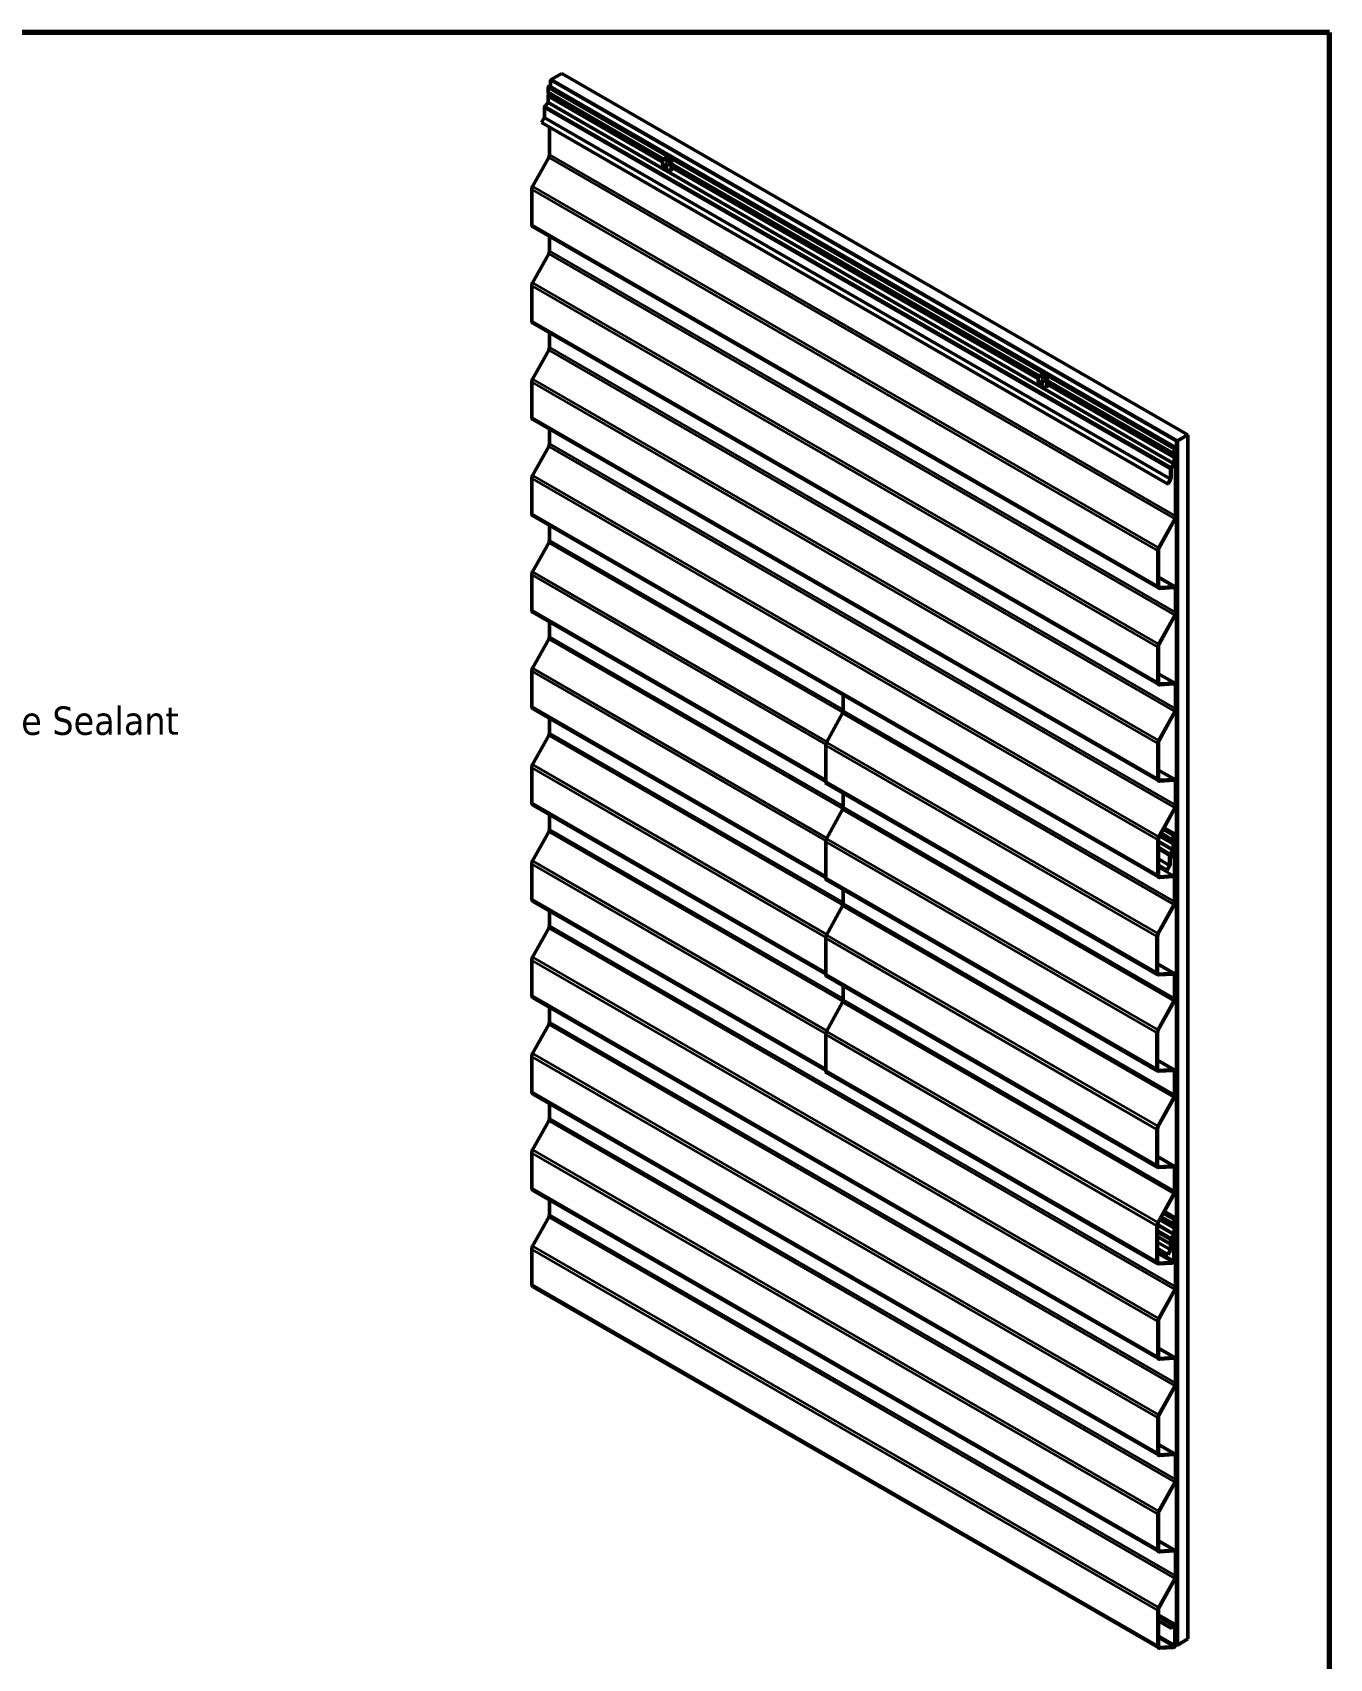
# Model space of a CAD drawing. Header units: inches. Extents: x 0.6 to 33.4, y 0.6 to 21.4.
# Drawn here: x 22.41 to 33.4, y 7.62 to 21.4 of the extents above; entities that cross this region are included whole.
import ezdxf

# ---------------------------------------------------------------- set-up
doc = ezdxf.new("R2010")
doc.units = ezdxf.units.IN
doc.header["$LTSCALE"] = 2
doc.header["$MEASUREMENT"] = 0
doc.layers.get('0').update_dxf_attribs({"lineweight": 13})
for name, color, linetype, lineweight in [('Border (ANSI)', 7, 'Continuous', 70), ('Symbol (ANSI)', 7, 'Continuous', 25), ('Visible (ANSI)', 7, 'Continuous', 50), ('Visible Narrow (ANSI)', 7, 'Continuous', 35)]:
    doc.layers.add(name, color=color, linetype=linetype, lineweight=lineweight)
doc.styles.add('Note Text (ANSI)', font='tahoma.ttf')
doc.dimstyles.new('Default (ANSI)$7', dxfattribs={"dimscale": 2, "dimtxt": 0.12, "dimasz": 0.098425, "dimexe": 0.125, "dimexo": 0.0625, "dimgap": 0.031496, "dimtad": 0, "dimtih": 1, "dimtoh": 1, "dimrnd": 1e-08, "dimzin": 4, "dimdsep": 46, "dimtxsty": 'Note Text (ANSI)', "dimcen": 0.09, "dimdle": 0.393701, "dimclrd": 256, "dimclre": 256, "dimclrt": 256, "dimadec": 0, "dimazin": 1, "dimtfac": 1, "dimtofl": 0, "dimtmove": 0, "dimatfit": 3, "dimfxl": 0, "dimtolj": 1, "dimtzin": 4, "dimlwd": -1, "dimlwe": -1, "dimarcsym": 0})

# ---------------------------------------------------------------- blocks, each defined once
blk = doc.blocks.new('Borders ATAS A Border')
at = {"layer": 'Border (ANSI)'}
for p, q in [((16.7, 10.7), (0.3, 10.7)), ((16.7, 0.3), (16.7, 10.7))]:
    blk.add_line(p, q, dxfattribs=at)

msp = doc.modelspace()

# ---------------------------------------------------------------- linework, layer by layer
at = {"layer": 'Visible (ANSI)'}
for p, q in [((26.800555, 20.997744), (26.806212, 21.001009)), ((26.800555, 20.997744), (32.103856, 17.935881)), ((26.800555, 20.941983), (26.800555, 20.997744)), ((26.806212, 21.001009), (32.109512, 17.939147)), ((26.896368, 21.053061), (26.807979, 21.00203)), ((26.807979, 21.00203), (32.11128, 17.940168)), ((26.807979, 21.00203), (26.807979, 20.999989)), ((26.896368, 21.053061), (32.199668, 17.991199)), ((26.780756, 20.930745), (26.780756, 20.89641)), ((26.780756, 20.857099), (26.780756, 20.812965)), ((26.780907, 20.894436), (26.783355, 20.879285)), ((26.783355, 20.877225), (26.780907, 20.859246)), ((26.794637, 20.945399), (32.097938, 17.883537)), ((26.747913, 20.67615), (26.725917, 20.638053)), ((26.749466, 20.760841), (26.749466, 20.681377)), ((26.777043, 20.803397), (26.755653, 20.776788)), ((26.725917, 20.638053), (32.029218, 17.57619)), ((26.791716, 20.362206), (26.791716, 20.600064)), ((26.649701, 20.09431), (26.78578, 20.341377)), ((27.763392, 20.330834), (27.764453, 20.331447)), ((27.772147, 20.291369), (27.790467, 20.289988)), ((27.780111, 20.265617), (27.772147, 20.291369)), ((27.780111, 20.265617), (27.790011, 20.271333)), ((27.798431, 20.264237), (27.780111, 20.265617)), ((27.784093, 20.290469), (27.790011, 20.271333)), ((27.790011, 20.271333), (27.796385, 20.270852)), ((27.790467, 20.289988), (27.798431, 20.264237)), ((27.820267, 20.232324), (27.821328, 20.232936)), ((26.64234, 19.76979), (26.64234, 20.068482)), ((31.953666, 16.690189), (26.650365, 19.752051)), ((26.791716, 19.545709), (26.791716, 19.670442)), ((26.649701, 19.277813), (26.78578, 19.52488)), ((26.64234, 18.953294), (26.64234, 19.251985)), ((31.953666, 15.873692), (26.650365, 18.935555)), ((26.791716, 18.729213), (26.791716, 18.853946)), ((26.649701, 18.461317), (26.78578, 18.708384)), ((30.945373, 18.493717), (30.946434, 18.494329)), ((26.64234, 18.136797), (26.64234, 18.435489)), ((30.954128, 18.454252), (30.972448, 18.452871)), ((30.962092, 18.4285), (30.954128, 18.454252)), ((30.962092, 18.4285), (30.971991, 18.434216)), ((30.980411, 18.427119), (30.962092, 18.4285)), ((30.966074, 18.453351), (30.971991, 18.434216)), ((30.971991, 18.434216), (30.978365, 18.433735)), ((30.972448, 18.452871), (30.980411, 18.427119)), ((31.002248, 18.395207), (31.003309, 18.395819)), ((31.953666, 15.057196), (26.650365, 18.119058)), ((26.791716, 17.912716), (26.791716, 18.037449)), ((32.103856, 17.935881), (32.109512, 17.939147)), ((32.103856, 7.729674), (32.103856, 17.935881)), ((32.109512, 17.939147), (32.109512, 7.73294)), ((32.11128, 17.940168), (32.199668, 17.991199)), ((32.11128, 7.733961), (32.11128, 17.940168)), ((32.199668, 17.991199), (32.199668, 7.784992)), ((26.649701, 17.64482), (26.78578, 17.891887)), ((32.084057, 17.868883), (32.084057, 17.834547)), ((32.084057, 17.795236), (32.084057, 17.751103)), ((32.084208, 17.832574), (32.086656, 17.817423)), ((32.086656, 17.815362), (32.084208, 17.797384)), ((32.08936, 17.837609), (32.08936, 17.871945)), ((32.08936, 17.754165), (32.08936, 17.798298)), ((32.091884, 17.821471), (32.089435, 17.836623)), ((32.089435, 17.799372), (32.091884, 17.81735)), ((32.095017, 17.875211), (32.095017, 17.300344)), ((32.10032, 17.303405), (32.10032, 17.878272)), ((32.052767, 17.698979), (32.052767, 17.619515)), ((32.05807, 17.622577), (32.05807, 17.702041)), ((32.080344, 17.741535), (32.058954, 17.714926)), ((32.061606, 17.711153), (32.082996, 17.737763)), ((26.64234, 17.3203), (26.64234, 17.618992)), ((32.051214, 17.614288), (32.029218, 17.57619)), ((32.029218, 17.57619), (32.032968, 17.574025)), ((32.032968, 17.574025), (32.054964, 17.612123)), ((31.953666, 14.240699), (26.650365, 17.302561)), ((32.08908, 17.279515), (31.953001, 17.032448)), ((31.95688, 17.030511), (32.092959, 17.277578)), ((26.791716, 17.096219), (26.791716, 17.220952)), ((26.649701, 16.828324), (26.78578, 17.075391)), ((31.94564, 17.00662), (31.94564, 16.707928)), ((31.950944, 16.71099), (31.950944, 17.009682)), ((26.64234, 16.503804), (26.64234, 16.802496)), ((31.950944, 16.782668), (32.092295, 16.701059)), ((31.961896, 16.688409), (32.081907, 16.695999)), ((32.084064, 16.702839), (31.964053, 16.695249)), ((32.095017, 16.680258), (32.095017, 16.483847)), ((32.10032, 16.486909), (32.10032, 16.68332)), ((29.132239, 15.053154), (26.650365, 16.486065)), ((26.791716, 16.279723), (26.791716, 16.404456)), ((32.08908, 16.463018), (31.953001, 16.215951)), ((31.95688, 16.214014), (32.092959, 16.461081)), ((26.649701, 16.011827), (26.78578, 16.258894)), ((31.94564, 16.190123), (31.94564, 15.891431)), ((31.950944, 15.894493), (31.950944, 16.193185)), ((26.64234, 15.687307), (26.64234, 15.985999)), ((31.950944, 15.966172), (32.092295, 15.884563)), ((31.961896, 15.871913), (32.081907, 15.879503)), ((32.084064, 15.886342), (31.964053, 15.878752)), ((32.095017, 15.863762), (32.095017, 15.66735)), ((32.10032, 15.670412), (32.10032, 15.866824)), ((29.281616, 15.651332), (29.281616, 15.783408)), ((29.132239, 14.236657), (26.650365, 15.669568)), ((26.791716, 15.463226), (26.791716, 15.587959)), ((29.1396, 15.383436), (29.275679, 15.630503)), ((32.08908, 15.646522), (31.953001, 15.399454)), ((31.95688, 15.397517), (32.092959, 15.644584)), ((26.649701, 15.19533), (26.78578, 15.442397)), ((29.132239, 15.052792), (29.132239, 15.357608)), ((31.94564, 15.373627), (31.94564, 15.074935)), ((31.950944, 15.077997), (31.950944, 15.376689)), ((26.64234, 14.870811), (26.64234, 15.169503)), ((31.946595, 13.414818), (29.140265, 15.035053)), ((31.950944, 15.149675), (32.092295, 15.068066)), ((31.961896, 15.055416), (32.081907, 15.063006)), ((32.084064, 15.069846), (31.964053, 15.062256)), ((32.095017, 15.047265), (32.095017, 14.850854)), ((32.10032, 14.853916), (32.10032, 15.050327)), ((29.281616, 14.834835), (29.281616, 14.953444)), ((29.132239, 13.420161), (26.650365, 14.853072)), ((26.791716, 14.64673), (26.791716, 14.771463)), ((29.1396, 14.566939), (29.275679, 14.814006)), ((32.08908, 14.830025), (31.953001, 14.582958)), ((31.95688, 14.581021), (32.092959, 14.828088)), ((26.649701, 14.378834), (26.78578, 14.625901)), ((32.000551, 14.66031), (32.090867, 14.608166)), ((29.132239, 14.236296), (29.132239, 14.541111)), ((31.94564, 14.55713), (31.94564, 14.258438)), ((31.950944, 14.2615), (31.950944, 14.560192)), ((32.076985, 14.593512), (32.076985, 14.559176)), ((32.076985, 14.519865), (32.076985, 14.475732)), ((32.077137, 14.557203), (32.079585, 14.542052)), ((32.079585, 14.539991), (32.077137, 14.522013)), ((32.082289, 14.562238), (32.082289, 14.596573)), ((32.082289, 14.478794), (32.082289, 14.522927)), ((32.084813, 14.5461), (32.082364, 14.561251)), ((32.082364, 14.524001), (32.084813, 14.541979)), ((32.087946, 14.599839), (32.087946, 14.031096)), ((32.093249, 14.034158), (32.093249, 14.602901)), ((26.64234, 14.054314), (26.64234, 14.353006)), ((31.950944, 14.341929), (32.022147, 14.300819)), ((32.044143, 14.338917), (32.022147, 14.300819)), ((32.025897, 14.298654), (32.047893, 14.336752)), ((32.045696, 14.423608), (32.045696, 14.344144)), ((32.050999, 14.347206), (32.050999, 14.42667)), ((32.059661, 14.407514), (32.050999, 14.412515)), ((32.073273, 14.466164), (32.051883, 14.439554)), ((32.054535, 14.435782), (32.075925, 14.462392)), ((32.073289, 14.431117), (32.059661, 14.407514)), ((32.063411, 14.405348), (32.059661, 14.407514)), ((32.063411, 14.405348), (32.077039, 14.428952)), ((32.089713, 14.430207), (32.089713, 14.266908)), ((32.095017, 14.26997), (32.095017, 14.433269)), ((31.946595, 12.598321), (29.140265, 14.218557)), ((31.961896, 14.238919), (32.077112, 14.246206)), ((32.079269, 14.253046), (31.964053, 14.245759)), ((32.022147, 14.300819), (32.025897, 14.298654)), ((29.281616, 14.018338), (29.281616, 14.136948)), ((29.132239, 12.603664), (26.650365, 14.036575)), ((26.791716, 13.830233), (26.791716, 13.954966)), ((29.1396, 13.750442), (29.275679, 13.997509)), ((32.082009, 14.010267), (31.94593, 13.7632)), ((31.949809, 13.761263), (32.085888, 14.00833)), ((26.649701, 13.562337), (26.78578, 13.809404)), ((29.132239, 13.419799), (29.132239, 13.724615)), ((31.938569, 13.737372), (31.938569, 13.432557)), ((31.943873, 13.435619), (31.943873, 13.740434)), ((26.64234, 13.237817), (26.64234, 13.536509)), ((31.943873, 13.507297), (32.085224, 13.425688)), ((31.946595, 11.781825), (29.140265, 13.40206)), ((31.954825, 13.413038), (32.074836, 13.420628)), ((32.076993, 13.427468), (31.956982, 13.419878)), ((32.087946, 13.404887), (32.087946, 13.2146)), ((32.093249, 13.217661), (32.093249, 13.407949)), ((29.281616, 13.201842), (29.281616, 13.320451)), ((31.953666, 10.158216), (26.650365, 13.220079)), ((26.791716, 13.013737), (26.791716, 13.13847)), ((29.1396, 12.933946), (29.275679, 13.181013)), ((32.082009, 13.193771), (31.94593, 12.946704)), ((31.949809, 12.944767), (32.085888, 13.191834)), ((26.649701, 12.745841), (26.78578, 12.992908)), ((29.132239, 12.603302), (29.132239, 12.908118)), ((31.938569, 12.920876), (31.938569, 12.61606)), ((31.943873, 12.619122), (31.943873, 12.923938)), ((26.64234, 12.421321), (26.64234, 12.720013)), ((31.943873, 12.6908), (32.085224, 12.609191)), ((31.946595, 10.965328), (29.140265, 12.585564)), ((31.954825, 12.596541), (32.074836, 12.604132)), ((32.076993, 12.610971), (31.956982, 12.603381)), ((32.087946, 12.588391), (32.087946, 12.398103)), ((32.093249, 12.401165), (32.093249, 12.591452)), ((31.953666, 9.34172), (26.650365, 12.403582)), ((26.791716, 12.19724), (26.791716, 12.321973)), ((32.082009, 12.377274), (31.94593, 12.130207)), ((31.949809, 12.12827), (32.085888, 12.375337)), ((26.649701, 11.929344), (26.78578, 12.176411)), ((31.938569, 12.104379), (31.938569, 11.799564)), ((31.943873, 11.802625), (31.943873, 12.107441)), ((26.64234, 11.604824), (26.64234, 11.903516)), ((31.943873, 11.874304), (32.085224, 11.792695)), ((31.954825, 11.780045), (32.074836, 11.787635)), ((32.076993, 11.794475), (31.956982, 11.786885)), ((32.087946, 11.771894), (32.087946, 11.581606)), ((32.093249, 11.584668), (32.093249, 11.774956)), ((31.953666, 8.525223), (26.650365, 11.587085)), ((26.791716, 11.380743), (26.791716, 11.505476)), ((32.082009, 11.560778), (31.94593, 11.31371)), ((31.949809, 11.311773), (32.085888, 11.55884)), ((26.649701, 11.112847), (26.78578, 11.359915)), ((32.002176, 11.406852), (32.097938, 11.351564)), ((32.084057, 11.33691), (32.084057, 11.302575)), ((32.084208, 11.300602), (32.086656, 11.28545)), ((32.08936, 11.305637), (32.08936, 11.339972)), ((32.091884, 11.289499), (32.089435, 11.30465)), ((32.095017, 11.343238), (32.095017, 10.768371)), ((32.10032, 10.771433), (32.10032, 11.3463)), ((31.938569, 11.287883), (31.938569, 10.983067)), ((31.943873, 10.986129), (31.943873, 11.290945)), ((32.05259, 11.132142), (31.943873, 11.194911)), ((32.052767, 11.167006), (32.052767, 11.087542)), ((32.05807, 11.090604), (32.05807, 11.170068)), ((32.080344, 11.209563), (32.058954, 11.182953)), ((32.061606, 11.179181), (32.082996, 11.20579)), ((32.084218, 11.166138), (32.061613, 11.179189)), ((32.084057, 11.263264), (32.084057, 11.21913)), ((32.086656, 11.28339), (32.084208, 11.265412)), ((32.08936, 11.222192), (32.08936, 11.266326)), ((32.089435, 11.2674), (32.091884, 11.285378)), ((26.64234, 10.788328), (26.64234, 11.08702)), ((31.943873, 11.093492), (32.029218, 11.044218)), ((32.051214, 11.082315), (32.029218, 11.044218)), ((32.029218, 11.044218), (32.032968, 11.042053)), ((32.032968, 11.042053), (32.054964, 11.08015)), ((32.066218, 11.155746), (32.05259, 11.132142)), ((32.05634, 11.129977), (32.05259, 11.132142)), ((32.05634, 11.129977), (32.069968, 11.153581)), ((32.082642, 11.154836), (32.082642, 10.991537)), ((32.087946, 10.994599), (32.087946, 11.157898)), ((31.954825, 10.963548), (32.070041, 10.970835)), ((32.072198, 10.977675), (31.956982, 10.970388)), ((31.953666, 7.708727), (26.650365, 10.770589)), ((32.08908, 10.747542), (31.953001, 10.500475)), ((31.95688, 10.498538), (32.092959, 10.745605)), ((31.94564, 10.474647), (31.94564, 10.175955)), ((31.950944, 10.179017), (31.950944, 10.477709)), ((31.950944, 10.250695), (32.092295, 10.169086)), ((31.961896, 10.156437), (32.081907, 10.164027)), ((32.084064, 10.170866), (31.964053, 10.163276)), ((32.095017, 10.148286), (32.095017, 9.951874)), ((32.10032, 9.954936), (32.10032, 10.151348)), ((32.08908, 9.931045), (31.953001, 9.683978)), ((31.95688, 9.682041), (32.092959, 9.929108)), ((31.94564, 9.658151), (31.94564, 9.359459)), ((31.950944, 9.362521), (31.950944, 9.661212)), ((31.950944, 9.434199), (32.092295, 9.35259)), ((31.961896, 9.33994), (32.081907, 9.34753)), ((32.084064, 9.35437), (31.964053, 9.34678)), ((32.095017, 9.331789), (32.095017, 9.135378)), ((32.10032, 9.13844), (32.10032, 9.334851)), ((32.08908, 9.114549), (31.953001, 8.867482)), ((31.95688, 8.865545), (32.092959, 9.112612)), ((31.94564, 8.841654), (31.94564, 8.542962)), ((31.950944, 8.546024), (31.950944, 8.844716)), ((31.950944, 8.617702), (32.092295, 8.536093)), ((31.961896, 8.523443), (32.081907, 8.531033)), ((32.084064, 8.537873), (31.964053, 8.530283)), ((32.095017, 8.515293), (32.095017, 8.318881)), ((32.10032, 8.321943), (32.10032, 8.518354)), ((32.08908, 8.298052), (31.953001, 8.050985)), ((31.95688, 8.049048), (32.092959, 8.296115)), ((31.94564, 8.025157), (31.94564, 7.726466)), ((31.950944, 7.729527), (31.950944, 8.028219)), ((32.091289, 7.909537), (31.950944, 7.990565)), ((32.059661, 7.875541), (31.950944, 7.938309)), ((32.073289, 7.899144), (32.059661, 7.875541)), ((32.063411, 7.873376), (32.059661, 7.875541)), ((32.063411, 7.873376), (32.077039, 7.896979)), ((32.089713, 7.898235), (32.089713, 7.734935)), ((32.095017, 7.737997), (32.095017, 7.901297)), ((32.079269, 7.721073), (31.964053, 7.713787)), ((32.094762, 7.734924), (32.103856, 7.729674)), ((32.109512, 7.73294), (32.103856, 7.729674)), ((32.109512, 7.734981), (32.11128, 7.733961)), ((32.199668, 7.784992), (32.11128, 7.733961)), ((31.961896, 7.706947), (32.077112, 7.714234))]:
    msp.add_line(p, q, dxfattribs=at)
for centre, major_axis, start_param, end_param in [((26.788887, 20.93544), (0.00575, 0.009959), 0, 2.35619449), ((26.773331, 20.808679), (-0.00525, -0.009093), 1.308996939, 2.35619449), ((26.791362, 20.902533), (-0.0075, -0.01299), 5.497787144, 5.666825171), ((26.791362, 20.863222), (-0.0075, -0.01299), 5.328749117, 5.497787144), ((26.778127, 20.875237), (-0.00375, -0.006495), 2.187156463, 2.525232517), ((26.744163, 20.678315), (-0.00375, -0.006495), 1.570796327, 2.35619449), ((26.761841, 20.767986), (-0.00875, -0.015155), 4.450589593, 5.497787144), ((26.769619, 20.349448), (0.015625, 0.027063), 4.747295565, 5.497787144), ((26.66974, 20.084302), (0.019375, 0.033558), 1.605702912, 2.35619449), ((26.66974, 19.78561), (-0.019375, -0.033558), 5.497787144, 6.283185307), ((26.769619, 19.532951), (0.015625, 0.027063), 4.747295565, 5.497787144), ((26.66974, 19.267805), (0.019375, 0.033558), 1.605702912, 2.35619449), ((26.66974, 18.969113), (-0.019375, -0.033558), 5.497787144, 6.283185307), ((26.769619, 18.716455), (0.015625, 0.027063), 4.747295565, 5.497787144), ((26.66974, 18.451308), (0.019375, 0.033558), 1.605702912, 2.35619449), ((26.66974, 18.152617), (-0.019375, -0.033558), 5.497787144, 6.283185307), ((26.769619, 17.899958), (0.015625, 0.027063), 4.747295565, 5.497787144), ((32.092188, 17.873578), (0.00575, 0.009959), 5.497787144, 8.639379797), ((32.094663, 17.840671), (-0.0075, -0.01299), 5.497787144, 5.666825171), ((32.094663, 17.80136), (-0.0075, -0.01299), 5.328749117, 5.497787144), ((32.081428, 17.813374), (-0.00375, -0.006495), 2.187156463, 2.525232517), ((32.092188, 17.873578), (0.002, 0.003464), 5.497787144, 8.639379797), ((32.094663, 17.840671), (0.00375, 0.006495), 2.35619449, 2.525232517), ((32.094663, 17.80136), (0.00375, 0.006495), 2.187156463, 2.35619449), ((32.081428, 17.813374), (0.0075, 0.01299), 5.328749117, 5.666825171), ((26.66974, 17.634812), (0.019375, 0.033558), 1.605702912, 2.35619449), ((32.065141, 17.706123), (-0.00875, -0.015155), 4.450589593, 5.497787144), ((32.065141, 17.706123), (0.005, 0.00866), 1.308996939, 2.35619449), ((32.076632, 17.746817), (-0.00525, -0.009093), 1.308996939, 2.35619449), ((32.076632, 17.746817), (0.009, 0.015588), 4.450589593, 5.497787144), ((32.047464, 17.616453), (-0.00375, -0.006495), 1.570796327, 2.35619449), ((32.047464, 17.616453), (0.0075, 0.01299), 4.71238898, 5.497787144), ((26.66974, 17.33612), (-0.019375, -0.033558), 5.497787144, 6.283185307), ((32.07292, 17.287586), (-0.015625, -0.027063), 1.605702912, 2.35619449), ((32.07292, 17.287586), (0.019375, 0.033558), 4.747295565, 5.497787144), ((26.769619, 17.083462), (0.015625, 0.027063), 4.747295565, 5.497787144), ((31.973041, 17.022439), (-0.019375, -0.033558), 4.747295565, 5.497787144), ((31.973041, 17.022439), (0.015625, 0.027063), 1.605702912, 2.35619449), ((26.66974, 16.818315), (0.019375, 0.033558), 1.605702912, 2.35619449), ((31.973041, 16.723748), (-0.019375, -0.033558), 5.497787144, 6.64970445), ((31.973041, 16.723748), (-0.015625, -0.027063), 5.497787144, 6.64970445), ((32.07292, 16.667501), (0.015625, 0.027063), 5.497787144, 6.64970445), ((32.07292, 16.667501), (0.019375, 0.033558), 5.497787144, 6.64970445), ((26.66974, 16.519623), (-0.019375, -0.033558), 5.497787144, 6.283185307), ((32.07292, 16.471089), (-0.015625, -0.027063), 1.605702912, 2.35619449), ((32.07292, 16.471089), (0.019375, 0.033558), 4.747295565, 5.497787144), ((26.769619, 16.266965), (0.015625, 0.027063), 4.747295565, 5.497787144), ((31.973041, 16.205943), (-0.019375, -0.033558), 4.747295565, 5.497787144), ((31.973041, 16.205943), (0.015625, 0.027063), 1.605702912, 2.35619449), ((26.66974, 16.001819), (0.019375, 0.033558), 1.605702912, 2.35619449), ((31.973041, 15.907251), (-0.019375, -0.033558), 5.497787144, 6.64970445), ((31.973041, 15.907251), (-0.015625, -0.027063), 5.497787144, 6.64970445), ((32.07292, 15.851004), (0.015625, 0.027063), 5.497787144, 6.64970445), ((32.07292, 15.851004), (0.019375, 0.033558), 5.497787144, 6.64970445), ((26.66974, 15.703127), (-0.019375, -0.033558), 5.497787144, 6.283185307), ((29.259518, 15.638574), (0.015625, 0.027063), 4.747295565, 5.497787144), ((32.07292, 15.654593), (-0.015625, -0.027063), 1.605702912, 2.35619449), ((32.07292, 15.654593), (0.019375, 0.033558), 4.747295565, 5.497787144), ((26.769619, 15.450469), (0.015625, 0.027063), 4.747295565, 5.497787144), ((29.15964, 15.373427), (0.019375, 0.033558), 1.605702912, 2.35619449), ((31.973041, 15.389446), (-0.019375, -0.033558), 4.747295565, 5.497787144), ((31.973041, 15.389446), (0.015625, 0.027063), 1.605702912, 2.35619449), ((26.66974, 15.185322), (0.019375, 0.033558), 1.605702912, 2.35619449), ((29.15964, 15.068612), (-0.019375, -0.033558), 5.497787144, 6.283185307), ((31.973041, 15.090754), (-0.019375, -0.033558), 5.497787144, 6.64970445), ((31.973041, 15.090754), (-0.015625, -0.027063), 5.497787144, 6.64970445), ((32.07292, 15.034507), (0.015625, 0.027063), 5.497787144, 6.64970445), ((32.07292, 15.034507), (0.019375, 0.033558), 5.497787144, 6.64970445), ((26.66974, 14.88663), (-0.019375, -0.033558), 5.497787144, 6.283185307), ((29.259518, 14.822077), (0.015625, 0.027063), 4.747295565, 5.497787144), ((32.07292, 14.838096), (-0.015625, -0.027063), 1.605702912, 2.35619449), ((32.07292, 14.838096), (0.019375, 0.033558), 4.747295565, 5.497787144), ((26.769619, 14.633972), (0.015625, 0.027063), 4.747295565, 5.497787144), ((32.085117, 14.598206), (0.00575, 0.009959), 5.497787144, 8.639379797), ((29.15964, 14.556931), (0.019375, 0.033558), 1.605702912, 2.35619449), ((31.973041, 14.57295), (-0.019375, -0.033558), 4.747295565, 5.497787144), ((31.973041, 14.57295), (0.015625, 0.027063), 1.605702912, 2.35619449), ((32.069561, 14.471445), (-0.00525, -0.009093), 1.308996939, 2.35619449), ((32.069561, 14.471445), (0.009, 0.015588), 4.450589593, 5.497787144), ((32.087592, 14.5653), (-0.0075, -0.01299), 5.497787144, 5.666825171), ((32.087592, 14.525989), (-0.0075, -0.01299), 5.328749117, 5.497787144), ((32.074357, 14.538003), (-0.00375, -0.006495), 2.187156463, 2.525232517), ((32.085117, 14.598206), (0.002, 0.003464), 5.497787144, 8.639379797), ((32.087592, 14.5653), (0.00375, 0.006495), 2.35619449, 2.525232517), ((32.087592, 14.525989), (0.00375, 0.006495), 2.187156463, 2.35619449), ((32.074357, 14.538003), (0.0075, 0.01299), 5.328749117, 5.666825171), ((26.66974, 14.368826), (0.019375, 0.033558), 1.605702912, 2.35619449), ((32.040393, 14.341082), (-0.00375, -0.006495), 1.570796327, 2.35619449), ((32.05807, 14.430752), (-0.00875, -0.015155), 4.450589593, 5.497787144), ((32.040393, 14.341082), (0.0075, 0.01299), 4.71238898, 5.497787144), ((32.05807, 14.430752), (0.005, 0.00866), 1.308996939, 2.35619449), ((32.082289, 14.425921), (0.009, 0.015588), 5.497787144, 7.853981634), ((32.082289, 14.425921), (0.00525, 0.009093), 5.497787144, 7.853981634), ((29.15964, 14.252115), (-0.019375, -0.033558), 5.497787144, 6.283185307), ((31.973041, 14.274258), (-0.019375, -0.033558), 5.497787144, 6.64970445), ((31.973041, 14.274258), (-0.015625, -0.027063), 5.497787144, 6.64970445), ((32.082289, 14.262621), (-0.009, -0.015588), 0.366519143, 2.35619449), ((32.082289, 14.262621), (-0.00525, -0.009093), 0.366519143, 2.35619449), ((26.66974, 14.070134), (-0.019375, -0.033558), 5.497787144, 6.283185307), ((29.259518, 14.005581), (0.015625, 0.027063), 4.747295565, 5.497787144), ((32.065849, 14.018338), (-0.015625, -0.027063), 1.605702912, 2.35619449), ((32.065849, 14.018338), (0.019375, 0.033558), 4.747295565, 5.497787144), ((26.769619, 13.817475), (0.015625, 0.027063), 4.747295565, 5.497787144), ((29.15964, 13.740434), (0.019375, 0.033558), 1.605702912, 2.35619449), ((31.96597, 13.753192), (-0.019375, -0.033558), 4.747295565, 5.497787144), ((31.96597, 13.753192), (0.015625, 0.027063), 1.605702912, 2.35619449), ((26.66974, 13.552329), (0.019375, 0.033558), 1.605702912, 2.35619449), ((29.15964, 13.435619), (-0.019375, -0.033558), 5.497787144, 6.283185307), ((31.96597, 13.448376), (-0.019375, -0.033558), 5.497787144, 6.64970445), ((31.96597, 13.448376), (-0.015625, -0.027063), 5.497787144, 6.64970445), ((32.065849, 13.392129), (0.015625, 0.027063), 5.497787144, 6.64970445), ((32.065849, 13.392129), (0.019375, 0.033558), 5.497787144, 6.64970445), ((26.66974, 13.253637), (-0.019375, -0.033558), 5.497787144, 6.283185307), ((29.259518, 13.189084), (0.015625, 0.027063), 4.747295565, 5.497787144), ((32.065849, 13.201842), (-0.015625, -0.027063), 1.605702912, 2.35619449), ((32.065849, 13.201842), (0.019375, 0.033558), 4.747295565, 5.497787144), ((26.769619, 13.000979), (0.015625, 0.027063), 4.747295565, 5.497787144), ((29.15964, 12.923938), (0.019375, 0.033558), 1.605702912, 2.35619449), ((31.96597, 12.936695), (-0.019375, -0.033558), 4.747295565, 5.497787144), ((31.96597, 12.936695), (0.015625, 0.027063), 1.605702912, 2.35619449), ((26.66974, 12.735832), (0.019375, 0.033558), 1.605702912, 2.35619449), ((29.15964, 12.619122), (-0.019375, -0.033558), 5.497787144, 6.283185307), ((31.96597, 12.63188), (-0.019375, -0.033558), 5.497787144, 6.64970445), ((31.96597, 12.63188), (-0.015625, -0.027063), 5.497787144, 6.64970445), ((32.065849, 12.575633), (0.015625, 0.027063), 5.497787144, 6.64970445), ((32.065849, 12.575633), (0.019375, 0.033558), 5.497787144, 6.64970445), ((26.66974, 12.43714), (-0.019375, -0.033558), 5.497787144, 6.283185307), ((32.065849, 12.385345), (-0.015625, -0.027063), 1.605702912, 2.35619449), ((32.065849, 12.385345), (0.019375, 0.033558), 4.747295565, 5.497787144), ((26.769619, 12.184482), (0.015625, 0.027063), 4.747295565, 5.497787144), ((31.96597, 12.120199), (-0.019375, -0.033558), 4.747295565, 5.497787144), ((31.96597, 12.120199), (0.015625, 0.027063), 1.605702912, 2.35619449), ((26.66974, 11.919336), (0.019375, 0.033558), 1.605702912, 2.35619449), ((31.96597, 11.815383), (-0.019375, -0.033558), 5.497787144, 6.64970445), ((31.96597, 11.815383), (-0.015625, -0.027063), 5.497787144, 6.64970445), ((32.065849, 11.759136), (0.015625, 0.027063), 5.497787144, 6.64970445), ((32.065849, 11.759136), (0.019375, 0.033558), 5.497787144, 6.64970445), ((26.66974, 11.620644), (-0.019375, -0.033558), 5.497787144, 6.283185307), ((32.065849, 11.568849), (-0.015625, -0.027063), 1.605702912, 2.35619449), ((32.065849, 11.568849), (0.019375, 0.033558), 4.747295565, 5.497787144), ((26.769619, 11.367986), (0.015625, 0.027063), 4.747295565, 5.497787144), ((31.96597, 11.303702), (-0.019375, -0.033558), 4.747295565, 5.497787144), ((31.96597, 11.303702), (0.015625, 0.027063), 1.605702912, 2.35619449), ((32.092188, 11.341605), (0.00575, 0.009959), 5.497787144, 8.639379797), ((32.094663, 11.308698), (-0.0075, -0.01299), 5.497787144, 5.666825171), ((32.092188, 11.341605), (0.002, 0.003464), 5.497787144, 8.639379797), ((32.094663, 11.308698), (0.00375, 0.006495), 2.35619449, 2.525232517), ((32.065141, 11.174151), (-0.00875, -0.015155), 4.450589593, 5.497787144), ((32.065141, 11.174151), (0.005, 0.00866), 1.308996939, 2.35619449), ((32.075218, 11.15055), (0.009, 0.015588), 5.497787144, 7.853981634), ((32.076632, 11.214844), (-0.00525, -0.009093), 1.308996939, 2.35619449), ((32.076632, 11.214844), (0.009, 0.015588), 4.450589593, 5.497787144), ((32.094663, 11.269388), (-0.0075, -0.01299), 5.328749117, 5.497787144), ((32.081428, 11.281402), (-0.00375, -0.006495), 2.187156463, 2.525232517), ((32.094663, 11.269388), (0.00375, 0.006495), 2.187156463, 2.35619449), ((32.081428, 11.281402), (0.0075, 0.01299), 5.328749117, 5.666825171), ((26.66974, 11.102839), (0.019375, 0.033558), 1.605702912, 2.35619449), ((32.047464, 11.084481), (-0.00375, -0.006495), 1.570796327, 2.35619449), ((32.047464, 11.084481), (0.0075, 0.01299), 4.71238898, 5.497787144), ((32.075218, 11.15055), (0.00525, 0.009093), 5.497787144, 7.853981634), ((31.96597, 10.998887), (-0.019375, -0.033558), 5.497787144, 6.64970445), ((31.96597, 10.998887), (-0.015625, -0.027063), 5.497787144, 6.64970445), ((32.075218, 10.98725), (-0.009, -0.015588), 0.366519143, 2.35619449), ((32.075218, 10.98725), (-0.00525, -0.009093), 0.366519143, 2.35619449), ((26.66974, 10.804147), (-0.019375, -0.033558), 5.497787144, 6.283185307), ((32.07292, 10.755613), (-0.015625, -0.027063), 1.605702912, 2.35619449), ((32.07292, 10.755613), (0.019375, 0.033558), 4.747295565, 5.497787144), ((31.973041, 10.490467), (-0.019375, -0.033558), 4.747295565, 5.497787144), ((31.973041, 10.490467), (0.015625, 0.027063), 1.605702912, 2.35619449), ((31.973041, 10.191775), (-0.019375, -0.033558), 5.497787144, 6.64970445), ((31.973041, 10.191775), (-0.015625, -0.027063), 5.497787144, 6.64970445), ((32.07292, 10.135528), (0.015625, 0.027063), 5.497787144, 6.64970445), ((32.07292, 10.135528), (0.019375, 0.033558), 5.497787144, 6.64970445), ((32.07292, 9.939117), (-0.015625, -0.027063), 1.605702912, 2.35619449), ((32.07292, 9.939117), (0.019375, 0.033558), 4.747295565, 5.497787144), ((31.973041, 9.67397), (-0.019375, -0.033558), 4.747295565, 5.497787144), ((31.973041, 9.67397), (0.015625, 0.027063), 1.605702912, 2.35619449), ((31.973041, 9.375278), (-0.019375, -0.033558), 5.497787144, 6.64970445), ((31.973041, 9.375278), (-0.015625, -0.027063), 5.497787144, 6.64970445), ((32.07292, 9.319031), (0.015625, 0.027063), 5.497787144, 6.64970445), ((32.07292, 9.319031), (0.019375, 0.033558), 5.497787144, 6.64970445), ((32.07292, 9.12262), (-0.015625, -0.027063), 1.605702912, 2.35619449), ((32.07292, 9.12262), (0.019375, 0.033558), 4.747295565, 5.497787144), ((31.973041, 8.857474), (-0.019375, -0.033558), 4.747295565, 5.497787144), ((31.973041, 8.857474), (0.015625, 0.027063), 1.605702912, 2.35619449), ((31.973041, 8.558782), (-0.015625, -0.027063), 5.497787144, 6.64970445), ((31.973041, 8.558782), (-0.019375, -0.033558), 5.497787144, 6.64970445), ((32.07292, 8.502535), (0.015625, 0.027063), 5.497787144, 6.64970445), ((32.07292, 8.502535), (0.019375, 0.033558), 5.497787144, 6.64970445), ((32.07292, 8.306123), (-0.015625, -0.027063), 1.605702912, 2.35619449), ((32.07292, 8.306123), (0.019375, 0.033558), 4.747295565, 5.497787144), ((31.973041, 8.040977), (-0.019375, -0.033558), 4.747295565, 5.497787144), ((31.973041, 8.040977), (0.015625, 0.027063), 1.605702912, 2.35619449), ((32.082289, 7.893948), (0.009, 0.015588), 5.497787144, 7.853981634), ((32.082289, 7.893948), (0.00525, 0.009093), 5.497787144, 7.853981634), ((31.973041, 7.742285), (-0.019375, -0.033558), 5.497787144, 6.64970445), ((31.973041, 7.742285), (-0.015625, -0.027063), 5.497787144, 6.64970445), ((32.082289, 7.730649), (-0.009, -0.015588), 0.366519143, 2.35619449), ((32.082289, 7.730649), (-0.00525, -0.009093), 0.366519143, 2.35619449)]:
    msp.add_ellipse(centre, major_axis=major_axis, ratio=0.577350269, start_param=start_param, end_param=end_param, dxfattribs=at)
for points, knots in [([(27.820267, 20.232324), (27.817155, 20.230527), (27.81366, 20.229425), (27.806178, 20.228594), (27.802188, 20.228986), (27.793663, 20.231235), (27.789147, 20.233348), (27.780196, 20.239126), (27.775787, 20.242903), (27.767718, 20.251574), (27.764056, 20.256462), (27.757783, 20.266859), (27.755165, 20.27236), (27.751193, 20.283545), (27.749844, 20.289227), (27.748648, 20.300342), (27.748809, 20.305777), (27.750924, 20.315671), (27.752809, 20.320193), (27.757786, 20.326752), (27.7604, 20.329107), (27.763392, 20.330834)], [5.907860957, 5.907860957, 5.907860957, 5.907860957, 6.155624841, 6.155624841, 6.428141944, 6.428141944, 6.752212466, 6.752212466, 7.099911277, 7.099911277, 7.445209922, 7.445209922, 7.787848523, 7.787848523, 8.132311815, 8.132311815, 8.480382976, 8.480382976, 8.81126575, 8.81126575, 9.04945361, 9.04945361, 9.04945361, 9.04945361]), ([(27.764453, 20.331447), (27.767566, 20.333244), (27.771061, 20.334346), (27.778542, 20.335177), (27.782533, 20.334784), (27.791057, 20.332535), (27.795573, 20.330423), (27.804524, 20.324645), (27.808934, 20.320868), (27.817003, 20.312196), (27.820665, 20.307308), (27.826938, 20.296912), (27.829556, 20.291411), (27.833528, 20.280226), (27.834877, 20.274544), (27.836073, 20.263429), (27.835912, 20.257993), (27.833796, 20.248099), (27.831912, 20.243577), (27.826935, 20.237019), (27.82432, 20.234664), (27.821328, 20.232936)], [2.766268303, 2.766268303, 2.766268303, 2.766268303, 3.014032188, 3.014032188, 3.28654929, 3.28654929, 3.610619812, 3.610619812, 3.958318624, 3.958318624, 4.303617269, 4.303617269, 4.64625587, 4.64625587, 4.990719162, 4.990719162, 5.338790322, 5.338790322, 5.669673097, 5.669673097, 5.907860957, 5.907860957, 5.907860957, 5.907860957]), ([(31.002248, 18.395207), (30.999135, 18.39341), (30.99564, 18.392308), (30.988159, 18.391476), (30.984169, 18.391869), (30.975644, 18.394118), (30.971128, 18.39623), (30.962177, 18.402008), (30.957767, 18.405785), (30.949698, 18.414457), (30.946036, 18.419345), (30.939763, 18.429741), (30.937145, 18.435243), (30.933173, 18.446428), (30.931824, 18.45211), (30.930628, 18.463225), (30.930789, 18.46866), (30.932905, 18.478554), (30.934789, 18.483076), (30.939766, 18.489635), (30.942381, 18.491989), (30.945373, 18.493717)], [5.907860957, 5.907860957, 5.907860957, 5.907860957, 6.155624841, 6.155624841, 6.428141944, 6.428141944, 6.752212466, 6.752212466, 7.099911277, 7.099911277, 7.445209922, 7.445209922, 7.787848523, 7.787848523, 8.132311815, 8.132311815, 8.480382976, 8.480382976, 8.81126575, 8.81126575, 9.04945361, 9.04945361, 9.04945361, 9.04945361]), ([(30.946434, 18.494329), (30.949546, 18.496126), (30.953041, 18.497228), (30.960523, 18.49806), (30.964513, 18.497667), (30.973038, 18.495418), (30.977554, 18.493306), (30.986505, 18.487528), (30.990914, 18.483751), (30.998984, 18.475079), (31.002645, 18.470191), (31.008918, 18.459795), (31.011536, 18.454293), (31.015508, 18.443108), (31.016857, 18.437426), (31.018053, 18.426311), (31.017892, 18.420876), (31.015777, 18.410982), (31.013892, 18.40646), (31.008915, 18.399901), (31.006301, 18.397547), (31.003309, 18.395819)], [2.766268303, 2.766268303, 2.766268303, 2.766268303, 3.014032188, 3.014032188, 3.28654929, 3.28654929, 3.610619812, 3.610619812, 3.958318624, 3.958318624, 4.303617269, 4.303617269, 4.64625587, 4.64625587, 4.990719162, 4.990719162, 5.338790322, 5.338790322, 5.669673097, 5.669673097, 5.907860957, 5.907860957, 5.907860957, 5.907860957])]:
    msp.add_open_spline(points, degree=3, knots=knots, dxfattribs=at)
at = {"layer": 'Visible Narrow (ANSI)'}
for p, q in [((32.084057, 17.868883), (26.780756, 20.930745)), ((27.761935, 20.329925), (26.780756, 20.89641)), ((27.748981, 20.298093), (26.780756, 20.857099)), ((32.084057, 17.751103), (26.780756, 20.812965)), ((27.760487, 20.328875), (26.780907, 20.894436)), ((27.748908, 20.300371), (26.780907, 20.859246)), ((27.752904, 20.319516), (26.783355, 20.879285)), ((27.752139, 20.317897), (26.783355, 20.877225)), ((32.051214, 17.614288), (26.747913, 20.67615)), ((32.052767, 17.698979), (26.749466, 20.760841)), ((32.052767, 17.619515), (26.749466, 20.681377)), ((32.058954, 17.714926), (26.755653, 20.776788)), ((32.080344, 17.741535), (26.777043, 20.803397)), ((26.78578, 20.341377), (32.08908, 17.279515)), ((26.791716, 20.362206), (32.095017, 17.300344)), ((30.943916, 18.492808), (27.829562, 20.290881)), ((30.942468, 18.491758), (27.830574, 20.288411)), ((30.934884, 18.482399), (27.835068, 20.272079)), ((30.934119, 18.48078), (27.835378, 20.269839)), ((30.930962, 18.460976), (27.833812, 20.249117)), ((30.930888, 18.463253), (27.834374, 20.251027)), ((26.64234, 20.068482), (31.94564, 17.00662)), ((26.649701, 20.09431), (31.953001, 17.032448)), ((26.64234, 19.76979), (31.94564, 16.707928)), ((26.78578, 19.52488), (32.08908, 16.463018)), ((26.791716, 19.545709), (32.095017, 16.483847)), ((26.64234, 19.251985), (31.94564, 16.190123)), ((26.649701, 19.277813), (31.953001, 16.215951)), ((26.64234, 18.953294), (31.94564, 15.891431)), ((26.78578, 18.708384), (32.08908, 15.646522)), ((26.791716, 18.729213), (32.095017, 15.66735)), ((26.64234, 18.435489), (31.94564, 15.373627)), ((26.649701, 18.461317), (31.953001, 15.399454)), ((32.084057, 17.834547), (31.011543, 18.453764)), ((32.084208, 17.832574), (31.012554, 18.451294)), ((32.084057, 17.795236), (31.015792, 18.411999)), ((32.084208, 17.797384), (31.016354, 18.41391)), ((32.086656, 17.817423), (31.017048, 18.434961)), ((32.086656, 17.815362), (31.017358, 18.432722)), ((26.64234, 18.136797), (31.94564, 15.074935)), ((26.78578, 17.891887), (32.08908, 14.830025)), ((26.791716, 17.912716), (32.095017, 14.850854)), ((32.08936, 17.871945), (32.084057, 17.868883)), ((32.08936, 17.837609), (32.084057, 17.834547)), ((32.08936, 17.798298), (32.084057, 17.795236)), ((32.089435, 17.836623), (32.084208, 17.832574)), ((32.089435, 17.799372), (32.084208, 17.797384)), ((32.091884, 17.821471), (32.086656, 17.817423)), ((32.091884, 17.81735), (32.086656, 17.815362)), ((32.092188, 17.876844), (32.095017, 17.875211)), ((32.095017, 17.875211), (32.10032, 17.878272)), ((26.649701, 17.64482), (31.953001, 14.582958)), ((32.05807, 17.702041), (32.052767, 17.698979)), ((32.061606, 17.711153), (32.058954, 17.714926)), ((32.082996, 17.737763), (32.080344, 17.741535)), ((32.08936, 17.754165), (32.084057, 17.751103)), ((26.64234, 17.618992), (31.94564, 14.55713)), ((32.054964, 17.612123), (32.051214, 17.614288)), ((32.05807, 17.622577), (32.052767, 17.619515)), ((26.64234, 17.3203), (31.94564, 14.258438)), ((32.08908, 17.279515), (32.092959, 17.277578)), ((32.095017, 17.300344), (32.10032, 17.303405)), ((26.791716, 17.096219), (29.281616, 15.658675)), ((26.78578, 17.075391), (29.278418, 15.636265)), ((31.94564, 17.00662), (31.950944, 17.009682)), ((31.953001, 17.032448), (31.95688, 17.030511)), ((26.649701, 16.828324), (29.142669, 15.389007)), ((26.64234, 16.802496), (29.132849, 15.364599)), ((31.94564, 16.707928), (31.950944, 16.71099)), ((32.084064, 16.702839), (31.950944, 16.779696)), ((31.964053, 16.695249), (31.952854, 16.701715)), ((31.961896, 16.688409), (31.964053, 16.695249)), ((32.06915, 16.695192), (32.095017, 16.680258)), ((32.081907, 16.695999), (32.084064, 16.702839)), ((32.095017, 16.680258), (32.10032, 16.68332)), ((26.64234, 16.503804), (29.132239, 15.066259)), ((32.08908, 16.463018), (32.092959, 16.461081)), ((32.095017, 16.483847), (32.10032, 16.486909)), ((26.791716, 16.279723), (29.281616, 14.842179)), ((26.78578, 16.258894), (29.278418, 14.819768)), ((31.94564, 16.190123), (31.950944, 16.193185)), ((31.953001, 16.215951), (31.95688, 16.214014)), ((26.64234, 15.985999), (29.132849, 14.548103)), ((26.649701, 16.011827), (29.142669, 14.572511)), ((31.94564, 15.891431), (31.950944, 15.894493)), ((32.084064, 15.886342), (31.950944, 15.9632)), ((31.964053, 15.878752), (31.952854, 15.885218)), ((31.961896, 15.871913), (31.964053, 15.878752)), ((32.06915, 15.878696), (32.095017, 15.863762)), ((32.081907, 15.879503), (32.084064, 15.886342)), ((32.095017, 15.863762), (32.10032, 15.866824)), ((26.64234, 15.687307), (29.132239, 14.249763)), ((29.275679, 15.630503), (32.082009, 14.010267)), ((29.281616, 15.651332), (32.087946, 14.031096)), ((32.08908, 15.646522), (32.092959, 15.644584)), ((32.095017, 15.66735), (32.10032, 15.670412)), ((26.78578, 15.442397), (29.278418, 14.003272)), ((26.791716, 15.463226), (29.281616, 14.025682)), ((29.132239, 15.357608), (31.938569, 13.737372)), ((29.1396, 15.383436), (31.94593, 13.7632)), ((31.94564, 15.373627), (31.950944, 15.376689)), ((31.953001, 15.399454), (31.95688, 15.397517)), ((26.64234, 15.169503), (29.132849, 13.731606)), ((26.649701, 15.19533), (29.142669, 13.756014)), ((29.132239, 15.052792), (31.938569, 13.432557)), ((31.94564, 15.074935), (31.950944, 15.077997)), ((32.084064, 15.069846), (31.950944, 15.146703)), ((31.964053, 15.062256), (31.952854, 15.068721)), ((31.961896, 15.055416), (31.964053, 15.062256)), ((32.06915, 15.062199), (32.095017, 15.047265)), ((32.081907, 15.063006), (32.084064, 15.069846)), ((32.095017, 15.047265), (32.10032, 15.050327)), ((26.64234, 14.870811), (29.132239, 13.433266)), ((29.275679, 14.814006), (32.082009, 13.193771)), ((29.281616, 14.834835), (32.087946, 13.2146)), ((32.08908, 14.830025), (32.092959, 14.828088)), ((32.095017, 14.850854), (32.10032, 14.853916)), ((26.78578, 14.625901), (29.278418, 13.186775)), ((26.791716, 14.64673), (29.281616, 13.209185)), ((32.077137, 14.557203), (31.975941, 14.615628)), ((32.076985, 14.559176), (31.976729, 14.617059)), ((32.076985, 14.593512), (31.991078, 14.64311)), ((29.132239, 14.541111), (31.938569, 12.920876)), ((29.1396, 14.566939), (31.94593, 12.946704)), ((31.94564, 14.55713), (31.950944, 14.560192)), ((32.076985, 14.475732), (31.950944, 14.548502)), ((32.073273, 14.466164), (31.950944, 14.536791)), ((32.051883, 14.439554), (31.950944, 14.497832)), ((32.045696, 14.423608), (31.950944, 14.478313)), ((31.953001, 14.582958), (31.95688, 14.581021)), ((32.076985, 14.519865), (31.960301, 14.587233)), ((32.077137, 14.522013), (31.961235, 14.588929)), ((32.079585, 14.539991), (31.969339, 14.603642)), ((32.079585, 14.542052), (31.9702, 14.605205)), ((32.082289, 14.596573), (32.076985, 14.593512)), ((32.082289, 14.562238), (32.076985, 14.559176)), ((32.082289, 14.522927), (32.076985, 14.519865)), ((32.082289, 14.478794), (32.076985, 14.475732)), ((32.082364, 14.561251), (32.077137, 14.557203)), ((32.082364, 14.524001), (32.077137, 14.522013)), ((32.084813, 14.5461), (32.079585, 14.542052)), ((32.084813, 14.541979), (32.079585, 14.539991)), ((32.085117, 14.601472), (32.087946, 14.599839)), ((32.087946, 14.599839), (32.093249, 14.602901)), ((26.64234, 14.353006), (29.132849, 12.915109)), ((26.649701, 14.378834), (29.142669, 12.939518)), ((32.045696, 14.344144), (31.950944, 14.398849)), ((32.044143, 14.338917), (31.950944, 14.392725)), ((32.047893, 14.336752), (32.044143, 14.338917)), ((32.050999, 14.42667), (32.045696, 14.423608)), ((32.050999, 14.347206), (32.045696, 14.344144)), ((32.054535, 14.435782), (32.051883, 14.439554)), ((32.057918, 14.439991), (32.073289, 14.431117)), ((32.075925, 14.462392), (32.073273, 14.466164)), ((32.073289, 14.431117), (32.077039, 14.428952)), ((32.095017, 14.433269), (32.089713, 14.430207)), ((29.132239, 14.236296), (31.938569, 12.61606)), ((31.94564, 14.258438), (31.950944, 14.2615)), ((32.079269, 14.253046), (31.950944, 14.327135)), ((31.964053, 14.245759), (31.952854, 14.252225)), ((31.961896, 14.238919), (31.964053, 14.245759)), ((32.077112, 14.246206), (32.079269, 14.253046)), ((32.095017, 14.26997), (32.089713, 14.266908)), ((26.64234, 14.054314), (29.132239, 12.61677)), ((29.275679, 13.997509), (32.082009, 12.377274)), ((29.281616, 14.018338), (32.087946, 12.398103)), ((32.082009, 14.010267), (32.085888, 14.00833)), ((32.087946, 14.031096), (32.093249, 14.034158)), ((26.78578, 13.809404), (32.08908, 10.747542)), ((26.791716, 13.830233), (32.095017, 10.768371)), ((29.132239, 13.724615), (31.938569, 12.104379)), ((29.1396, 13.750442), (31.94593, 12.130207)), ((31.938569, 13.737372), (31.943873, 13.740434)), ((31.94593, 13.7632), (31.949809, 13.761263)), ((26.64234, 13.536509), (31.94564, 10.474647)), ((26.649701, 13.562337), (31.953001, 10.500475)), ((29.132239, 13.419799), (31.938569, 11.799564)), ((31.938569, 13.432557), (31.943873, 13.435619)), ((32.076993, 13.427468), (31.943873, 13.504325)), ((31.956982, 13.419878), (31.945783, 13.426343)), ((31.954825, 13.413038), (31.956982, 13.419878)), ((32.062079, 13.419821), (32.087946, 13.404887)), ((32.074836, 13.420628), (32.076993, 13.427468)), ((32.087946, 13.404887), (32.093249, 13.407949)), ((26.64234, 13.237817), (31.94564, 10.175955)), ((29.275679, 13.181013), (32.082009, 11.560778)), ((29.281616, 13.201842), (32.087946, 11.581606)), ((32.082009, 13.193771), (32.085888, 13.191834)), ((32.087946, 13.2146), (32.093249, 13.217661)), ((26.78578, 12.992908), (32.08908, 9.931045)), ((26.791716, 13.013737), (32.095017, 9.951874)), ((29.132239, 12.908118), (31.938569, 11.287883)), ((29.1396, 12.933946), (31.94593, 11.31371)), ((31.938569, 12.920876), (31.943873, 12.923938)), ((31.94593, 12.946704), (31.949809, 12.944767)), ((26.64234, 12.720013), (31.94564, 9.658151)), ((26.649701, 12.745841), (31.953001, 9.683978)), ((32.076993, 12.610971), (31.943873, 12.687828)), ((29.132239, 12.603302), (31.938569, 10.983067)), ((31.938569, 12.61606), (31.943873, 12.619122)), ((31.956982, 12.603381), (31.945783, 12.609847)), ((31.954825, 12.596541), (31.956982, 12.603381)), ((32.062079, 12.603325), (32.087946, 12.588391)), ((32.074836, 12.604132), (32.076993, 12.610971)), ((32.087946, 12.588391), (32.093249, 12.591452)), ((26.64234, 12.421321), (31.94564, 9.359459)), ((32.082009, 12.377274), (32.085888, 12.375337)), ((32.087946, 12.398103), (32.093249, 12.401165)), ((26.78578, 12.176411), (32.08908, 9.114549)), ((26.791716, 12.19724), (32.095017, 9.135378)), ((31.94593, 12.130207), (31.949809, 12.12827)), ((31.938569, 12.104379), (31.943873, 12.107441)), ((26.64234, 11.903516), (31.94564, 8.841654)), ((26.649701, 11.929344), (31.953001, 8.867482)), ((32.076993, 11.794475), (31.943873, 11.871332)), ((31.938569, 11.799564), (31.943873, 11.802625)), ((31.956982, 11.786885), (31.945783, 11.79335)), ((31.954825, 11.780045), (31.956982, 11.786885)), ((32.062079, 11.786828), (32.087946, 11.771894)), ((32.074836, 11.787635), (32.076993, 11.794475)), ((32.087946, 11.771894), (32.093249, 11.774956)), ((26.64234, 11.604824), (31.94564, 8.542962)), ((32.087946, 11.581606), (32.093249, 11.584668)), ((32.082009, 11.560778), (32.085888, 11.55884)), ((26.78578, 11.359915), (32.08908, 8.298052)), ((26.791716, 11.380743), (32.095017, 8.318881)), ((31.94593, 11.31371), (31.949809, 11.311773)), ((32.084057, 11.263264), (31.961927, 11.333775)), ((32.084208, 11.265412), (31.962861, 11.335471)), ((32.086656, 11.28339), (31.970965, 11.350184)), ((32.086656, 11.28545), (31.971826, 11.351748)), ((32.084208, 11.300602), (31.977567, 11.362171)), ((32.084057, 11.302575), (31.978355, 11.363602)), ((32.084057, 11.33691), (31.992703, 11.389653)), ((32.08936, 11.339972), (32.084057, 11.33691)), ((32.08936, 11.305637), (32.084057, 11.302575)), ((32.089435, 11.30465), (32.084208, 11.300602)), ((32.092188, 11.344871), (32.095017, 11.343238)), ((32.095017, 11.343238), (32.10032, 11.3463)), ((31.938569, 11.287883), (31.943873, 11.290945)), ((32.080344, 11.209563), (31.943873, 11.288354)), ((32.058954, 11.182953), (31.943873, 11.249395)), ((32.052767, 11.167006), (31.943873, 11.229877)), ((32.084057, 11.21913), (31.944951, 11.299443)), ((32.05807, 11.170068), (32.052767, 11.167006)), ((32.061606, 11.179181), (32.058954, 11.182953)), ((32.082996, 11.20579), (32.080344, 11.209563)), ((32.08936, 11.266326), (32.084057, 11.263264)), ((32.08936, 11.222192), (32.084057, 11.21913)), ((32.089435, 11.2674), (32.084208, 11.265412)), ((32.091884, 11.289499), (32.086656, 11.28545)), ((32.091884, 11.285378), (32.086656, 11.28339)), ((26.64234, 11.08702), (31.94564, 8.025157)), ((26.649701, 11.112847), (31.953001, 8.050985)), ((32.052767, 11.087542), (31.943873, 11.150413)), ((32.051214, 11.082315), (31.943873, 11.144289)), ((32.082642, 10.991537), (31.943873, 11.071656)), ((32.072198, 10.977675), (31.943873, 11.051763)), ((32.054964, 11.08015), (32.051214, 11.082315)), ((32.05807, 11.090604), (32.052767, 11.087542)), ((32.05807, 11.16045), (32.066218, 11.155746)), ((32.066218, 11.155746), (32.069968, 11.153581)), ((32.082642, 11.154836), (32.075218, 11.159123)), ((32.087946, 11.157898), (32.082642, 11.154836)), ((31.938569, 10.983067), (31.943873, 10.986129)), ((31.956982, 10.970388), (31.945783, 10.976854)), ((31.954825, 10.963548), (31.956982, 10.970388)), ((32.070041, 10.970835), (32.072198, 10.977675)), ((32.087946, 10.994599), (32.082642, 10.991537)), ((26.64234, 10.788328), (31.94564, 7.726466)), ((32.095017, 10.768371), (32.10032, 10.771433)), ((32.08908, 10.747542), (32.092959, 10.745605)), ((31.94564, 10.474647), (31.950944, 10.477709)), ((31.953001, 10.500475), (31.95688, 10.498538)), ((32.084064, 10.170866), (31.950944, 10.247724)), ((31.94564, 10.175955), (31.950944, 10.179017)), ((31.964053, 10.163276), (31.952854, 10.169742)), ((31.961896, 10.156437), (31.964053, 10.163276)), ((32.06915, 10.16322), (32.095017, 10.148286)), ((32.081907, 10.164027), (32.084064, 10.170866)), ((32.095017, 10.148286), (32.10032, 10.151348)), ((32.08908, 9.931045), (32.092959, 9.929108)), ((32.095017, 9.951874), (32.10032, 9.954936)), ((31.94564, 9.658151), (31.950944, 9.661212)), ((31.953001, 9.683978), (31.95688, 9.682041)), ((32.084064, 9.35437), (31.950944, 9.431227)), ((31.94564, 9.359459), (31.950944, 9.362521)), ((31.964053, 9.34678), (31.952854, 9.353245)), ((31.961896, 9.33994), (31.964053, 9.34678)), ((32.06915, 9.346723), (32.095017, 9.331789)), ((32.081907, 9.34753), (32.084064, 9.35437)), ((32.095017, 9.331789), (32.10032, 9.334851)), ((32.08908, 9.114549), (32.092959, 9.112612)), ((32.095017, 9.135378), (32.10032, 9.13844)), ((31.94564, 8.841654), (31.950944, 8.844716)), ((31.953001, 8.867482), (31.95688, 8.865545)), ((31.94564, 8.542962), (31.950944, 8.546024)), ((32.084064, 8.537873), (31.950944, 8.61473)), ((31.964053, 8.530283), (31.952854, 8.536749)), ((31.961896, 8.523443), (31.964053, 8.530283)), ((32.06915, 8.530227), (32.095017, 8.515293)), ((32.081907, 8.531033), (32.084064, 8.537873)), ((32.095017, 8.515293), (32.10032, 8.518354)), ((32.08908, 8.298052), (32.092959, 8.296115)), ((32.095017, 8.318881), (32.10032, 8.321943)), ((31.94564, 8.025157), (31.950944, 8.028219)), ((31.953001, 8.050985), (31.95688, 8.049048)), ((31.950944, 7.96978), (32.073289, 7.899144)), ((32.073289, 7.899144), (32.077039, 7.896979)), ((32.089713, 7.898235), (32.082289, 7.902521)), ((32.095017, 7.901297), (32.089713, 7.898235)), ((31.94564, 7.726466), (31.950944, 7.729527)), ((32.089713, 7.734935), (31.950944, 7.815054)), ((32.079269, 7.721073), (31.950944, 7.795162)), ((31.964053, 7.713787), (31.952854, 7.720252)), ((32.077112, 7.714234), (32.079269, 7.721073)), ((32.095017, 7.737997), (32.089713, 7.734935)), ((31.961896, 7.706947), (31.964053, 7.713787))]:
    msp.add_line(p, q, dxfattribs=at)
for centre in [(27.785289, 20.277803), (30.96727, 18.440686)]:
    msp.add_ellipse(centre, major_axis=(0.023812, -0.041244), ratio=0.577350269, dxfattribs=at)
for centre in [(27.79183, 20.281579), (27.792891, 20.282191), (30.97381, 18.444462), (30.974871, 18.445074)]:
    msp.add_ellipse(centre, major_axis=(-0.028437, 0.049255), ratio=0.577350269, start_param=3.141592654, end_param=6.283185307, dxfattribs=at)

# ---------------------------------------------------------------- block references
at = {"xscale": 2, "yscale": 2, "zscale": 2}
msp.add_blockref('Borders ATAS A Border', (0, 0), dxfattribs=at)

# ---------------------------------------------------------------- texts
at = {"layer": 'Symbol (ANSI)', "insert": (20.814963, 15.687827), "char_height": 0.24, "width": 2.87241485, "attachment_point": 1, "style": 'Note Text (ANSI)'}
msp.add_mtext('{Appropriate Sealant}', dxfattribs=at)

# ---------------------------------------------------------------- leaders
at = {"layer": 'Symbol (ANSI)', "annotation_type": 0, "has_hookline": 1, "hookline_direction": 0, "text_width": 2.872102}
msp.add_leader([(15.851374, 14.290583), (20.751971, 15.567827)], dimstyle='Default (ANSI)$7', override={"dimtad": 0}, dxfattribs=at)

doc.saveas('drawing.dxf')
